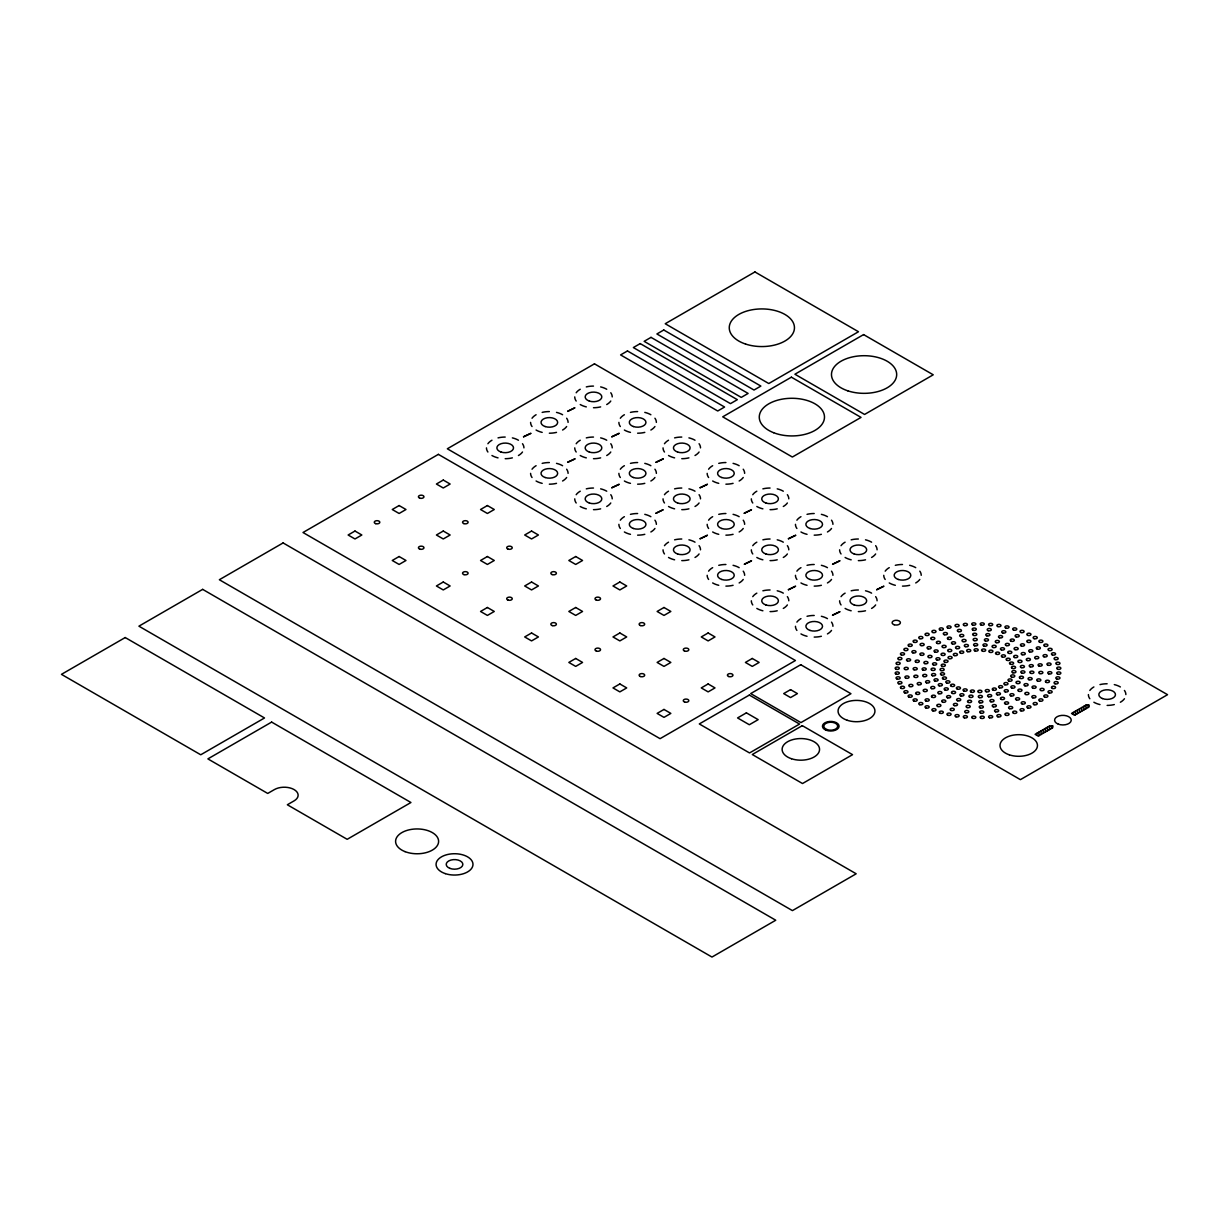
<?xml version="1.0" encoding="UTF-8"?>
<svg xmlns="http://www.w3.org/2000/svg" width="1229" height="1229" viewBox="0 0 1229 1229"><rect width="100%" height="100%" fill="white"/><g stroke="black" fill="none" stroke-linecap="round" stroke-linejoin="round"><path stroke-width="1.5" d="M523.523 436.694L530.774 433.299M530.774 433.468L523.554 436.894M567.675 411.208L574.911 407.782L567.706 411.408M567.675 462.181L574.926 458.786M574.88 459.016L567.69 462.35M611.812 436.694L619.063 433.299M619.063 433.468L611.842 436.894M611.812 487.667L619.063 484.257M619.063 484.441L611.827 487.836M655.963 462.181L663.214 458.786M663.199 458.955L656.009 462.411M655.963 513.154L663.199 509.728L655.979 513.323M700.1 487.667L707.351 484.257M707.351 484.41L700.115 487.836M700.1 538.64L707.351 535.229M707.351 535.383L700.146 538.87M744.252 513.154L751.487 509.728L744.267 513.323M751.457 560.962L744.252 564.265L751.503 560.716M788.388 538.64L795.639 535.229M795.624 535.414L788.434 538.87M788.388 589.613L795.624 586.187L788.419 589.812M839.745 560.962L832.54 564.295L839.791 560.716M832.54 615.099L839.791 611.689M839.776 611.873L832.54 615.268M876.676 589.613L883.912 586.187L876.707 589.812M1086.021 705.062L1071.504 713.45L1074.638 715.247L1089.155 706.875L1089.155 705.062L1086.021 705.062L1085.96 708.718M1088.08 705.062L1088.08 707.489M1083.84 706.322L1083.84 709.932M1081.735 707.551L1081.735 711.161M1079.615 708.764L1079.615 712.374M1077.51 709.978L1077.51 713.588M1075.39 711.207L1075.39 714.817M1073.27 712.421L1073.27 714.464M1051.655 725.94L1051.655 728.367M1049.551 725.986L1049.551 729.596M1047.431 727.199L1047.431 730.809M1045.311 728.428L1045.311 732.038M1043.206 729.642L1043.206 733.252M1041.086 730.856L1041.086 734.481M1038.981 732.085L1038.981 735.695M1036.861 733.298L1036.861 735.341M1124.443 698.733A18.727 10.815 0 0 1 1120.372 702.235M1114.304 704.57A18.727 10.815 0 0 1 1107.129 705.4M1099.97 704.57A18.727 10.815 0 0 1 1093.887 702.235M1089.831 698.733A18.727 10.815 0 0 1 1088.402 694.585M1089.831 690.452A18.727 10.815 0 0 1 1093.887 686.95M1099.97 684.599A18.727 10.815 0 0 1 1107.129 683.77M1114.304 684.599A18.727 10.815 0 0 1 1120.372 686.95M1124.443 690.452A18.727 10.815 0 0 1 1125.856 694.585M831.511 630.416A18.727 10.815 0 0 1 827.44 633.918M821.371 636.269A18.727 10.815 0 0 1 814.197 637.083M807.038 636.269A18.727 10.815 0 0 1 800.955 633.918M796.899 630.416A18.727 10.815 0 0 1 795.47 626.283M796.899 622.135A18.727 10.815 0 0 1 800.955 618.633M807.038 616.282A18.727 10.815 0 0 1 814.197 615.468M821.371 616.282A18.727 10.815 0 0 1 827.44 618.633M831.511 622.135A18.727 10.815 0 0 1 832.924 626.283M787.359 604.929A18.727 10.815 0 0 1 783.303 608.432M777.22 610.782A18.727 10.815 0 0 1 770.061 611.596M762.886 610.782A18.727 10.815 0 0 1 756.818 608.432M752.762 604.929A18.727 10.815 0 0 1 751.334 600.797M752.762 596.649A18.727 10.815 0 0 1 756.818 593.146M762.886 590.796A18.727 10.815 0 0 1 770.061 589.981M777.22 590.796A18.727 10.815 0 0 1 783.303 593.146M787.359 596.649A18.727 10.815 0 0 1 788.788 600.797M743.222 579.443A18.727 10.815 0 0 1 739.151 582.945M733.083 585.296A18.727 10.815 0 0 1 725.909 586.11M718.75 585.296A18.727 10.815 0 0 1 712.666 582.945M708.611 579.443A18.727 10.815 0 0 1 707.182 575.31M708.611 571.162A18.727 10.815 0 0 1 712.666 567.66M718.75 565.309A18.727 10.815 0 0 1 725.909 564.495M733.083 565.309A18.727 10.815 0 0 1 739.151 567.66M743.222 571.162A18.727 10.815 0 0 1 744.636 575.31M699.071 553.956A18.727 10.815 0 0 1 695.015 557.459M688.931 559.809A18.727 10.815 0 0 1 681.772 560.624M674.598 559.809A18.727 10.815 0 0 1 668.53 557.459M664.474 553.956A18.727 10.815 0 0 1 663.045 549.824M664.474 545.676A18.727 10.815 0 0 1 668.53 542.173M674.598 539.823A18.727 10.815 0 0 1 681.772 539.009M688.931 539.823A18.727 10.815 0 0 1 695.015 542.173M699.071 545.676A18.727 10.815 0 0 1 700.499 549.824M654.934 528.47A18.727 10.815 0 0 1 650.863 531.973M644.795 534.323A18.727 10.815 0 0 1 637.621 535.153M630.462 534.323A18.727 10.815 0 0 1 624.378 531.973M620.322 528.47A18.727 10.815 0 0 1 618.894 524.337M620.322 520.19A18.727 10.815 0 0 1 624.378 516.687M630.462 514.337A18.727 10.815 0 0 1 637.621 513.522M644.795 514.337A18.727 10.815 0 0 1 650.863 516.687M654.934 520.19A18.727 10.815 0 0 1 656.363 524.337M610.782 502.984A18.727 10.815 0 0 1 606.727 506.486M600.643 508.837A18.727 10.815 0 0 1 593.484 509.666M586.31 508.837A18.727 10.815 0 0 1 580.242 506.486M576.186 502.984A18.727 10.815 0 0 1 574.757 498.851M576.186 494.703A18.727 10.815 0 0 1 580.242 491.201M586.31 488.85A18.727 10.815 0 0 1 593.484 488.036M600.643 488.85A18.727 10.815 0 0 1 606.727 491.201M610.782 494.703A18.727 10.815 0 0 1 612.211 498.851M566.646 477.497A18.727 10.815 0 0 1 562.59 481M556.507 483.35A18.727 10.815 0 0 1 549.348 484.18M542.173 483.35A18.727 10.815 0 0 1 536.09 481M532.034 477.497A18.727 10.815 0 0 1 530.605 473.365M532.034 469.217A18.727 10.815 0 0 1 536.09 465.714M542.173 463.364A18.727 10.815 0 0 1 549.348 462.55M556.507 463.364A18.727 10.815 0 0 1 562.59 465.714M566.646 469.217A18.727 10.815 0 0 1 568.075 473.365M522.494 452.011A18.727 10.815 0 0 1 518.438 455.513M512.37 457.864A18.727 10.815 0 0 1 505.196 458.694M498.037 457.864A18.727 10.815 0 0 1 491.953 455.513M487.898 452.011A18.727 10.815 0 0 1 486.469 447.878M487.898 443.73A18.727 10.815 0 0 1 491.953 440.228M498.037 437.877A18.727 10.815 0 0 1 505.196 437.063M512.37 437.877A18.727 10.815 0 0 1 518.438 440.228M522.494 443.73A18.727 10.815 0 0 1 523.923 447.878M566.646 426.524A18.727 10.815 0 0 1 562.59 430.027M556.507 432.378A18.727 10.815 0 0 1 549.348 433.207M542.173 432.378A18.727 10.815 0 0 1 536.09 430.027M532.034 426.524A18.727 10.815 0 0 1 530.605 422.392M532.034 418.244A18.727 10.815 0 0 1 536.09 414.741M542.173 412.391A18.727 10.815 0 0 1 549.348 411.577M556.507 412.391A18.727 10.815 0 0 1 562.59 414.741M566.646 418.244A18.727 10.815 0 0 1 568.075 422.392M610.782 452.011A18.727 10.815 0 0 1 606.727 455.513M600.643 457.864A18.727 10.815 0 0 1 593.484 458.694M586.31 457.864A18.727 10.815 0 0 1 580.242 455.513M576.186 452.011A18.727 10.815 0 0 1 574.757 447.878M576.186 443.73A18.727 10.815 0 0 1 580.242 440.228M586.31 437.877A18.727 10.815 0 0 1 593.484 437.063M600.643 437.877A18.727 10.815 0 0 1 606.727 440.228M610.782 443.73A18.727 10.815 0 0 1 612.211 447.878M654.934 477.497A18.727 10.815 0 0 1 650.863 481M644.795 483.35A18.727 10.815 0 0 1 637.621 484.18M630.462 483.35A18.727 10.815 0 0 1 624.378 481M620.322 477.497A18.727 10.815 0 0 1 618.894 473.365M620.322 469.217A18.727 10.815 0 0 1 624.378 465.714M630.462 463.364A18.727 10.815 0 0 1 637.621 462.55M644.795 463.364A18.727 10.815 0 0 1 650.863 465.714M654.934 469.217A18.727 10.815 0 0 1 656.363 473.365M699.071 502.984A18.727 10.815 0 0 1 695.015 506.486M688.931 508.837A18.727 10.815 0 0 1 681.772 509.666M674.598 508.837A18.727 10.815 0 0 1 668.53 506.486M664.474 502.984A18.727 10.815 0 0 1 663.045 498.851M664.474 494.703A18.727 10.815 0 0 1 668.53 491.201M674.598 488.85A18.727 10.815 0 0 1 681.772 488.036M688.931 488.85A18.727 10.815 0 0 1 695.015 491.201M699.071 494.703A18.727 10.815 0 0 1 700.499 498.851M743.222 528.47A18.727 10.815 0 0 1 739.151 531.973M733.083 534.323A18.727 10.815 0 0 1 725.909 535.153M718.75 534.323A18.727 10.815 0 0 1 712.666 531.973M708.611 528.47A18.727 10.815 0 0 1 707.182 524.337M708.611 520.19A18.727 10.815 0 0 1 712.666 516.687M718.75 514.337A18.727 10.815 0 0 1 725.909 513.522M733.083 514.337A18.727 10.815 0 0 1 739.151 516.687M743.222 520.19A18.727 10.815 0 0 1 744.636 524.337M787.359 553.956A18.727 10.815 0 0 1 783.303 557.459M777.22 559.809A18.727 10.815 0 0 1 770.061 560.624M762.886 559.809A18.727 10.815 0 0 1 756.818 557.459M752.762 553.956A18.727 10.815 0 0 1 751.334 549.824M752.762 545.676A18.727 10.815 0 0 1 756.818 542.173M762.886 539.823A18.727 10.815 0 0 1 770.061 539.009M777.22 539.823A18.727 10.815 0 0 1 783.303 542.173M787.359 545.676A18.727 10.815 0 0 1 788.788 549.824M831.511 579.443A18.727 10.815 0 0 1 827.44 582.945M821.371 585.296A18.727 10.815 0 0 1 814.197 586.11M807.038 585.296A18.727 10.815 0 0 1 800.955 582.945M796.899 579.443A18.727 10.815 0 0 1 795.47 575.31M796.899 571.162A18.727 10.815 0 0 1 800.955 567.66M807.038 565.309A18.727 10.815 0 0 1 814.197 564.495M821.371 565.309A18.727 10.815 0 0 1 827.44 567.66M831.511 571.162A18.727 10.815 0 0 1 832.924 575.31M875.647 604.929A18.727 10.815 0 0 1 871.591 608.432M865.508 610.782A18.727 10.815 0 0 1 858.349 611.596M851.175 610.782A18.727 10.815 0 0 1 845.106 608.432M841.035 604.929A18.727 10.815 0 0 1 839.622 600.797M841.035 596.649A18.727 10.815 0 0 1 845.106 593.146M851.175 590.796A18.727 10.815 0 0 1 858.349 589.981M865.508 590.796A18.727 10.815 0 0 1 871.591 593.146M875.647 596.649A18.727 10.815 0 0 1 877.076 600.797M919.799 579.443A18.727 10.815 0 0 1 915.728 582.945M909.66 585.296A18.727 10.815 0 0 1 902.485 586.11M895.326 585.296A18.727 10.815 0 0 1 889.243 582.945M885.187 579.443A18.727 10.815 0 0 1 883.759 575.31M885.187 571.162A18.727 10.815 0 0 1 889.243 567.66M895.326 565.309A18.727 10.815 0 0 1 902.485 564.495M909.66 565.309A18.727 10.815 0 0 1 915.728 567.66M919.799 571.162A18.727 10.815 0 0 1 921.212 575.31M875.647 553.956A18.727 10.815 0 0 1 871.591 557.459M865.508 559.809A18.727 10.815 0 0 1 858.349 560.624M851.175 559.809A18.727 10.815 0 0 1 845.106 557.459M841.035 553.956A18.727 10.815 0 0 1 839.622 549.824M841.035 545.676A18.727 10.815 0 0 1 845.106 542.173M851.175 539.823A18.727 10.815 0 0 1 858.349 539.009M865.508 539.823A18.727 10.815 0 0 1 871.591 542.173M875.647 545.676A18.727 10.815 0 0 1 877.076 549.824M831.511 528.47A18.727 10.815 0 0 1 827.44 531.973M821.371 534.323A18.727 10.815 0 0 1 814.197 535.153M807.038 534.323A18.727 10.815 0 0 1 800.955 531.973M796.899 528.47A18.727 10.815 0 0 1 795.47 524.337M796.899 520.19A18.727 10.815 0 0 1 800.955 516.687M807.038 514.337A18.727 10.815 0 0 1 814.197 513.522M821.371 514.337A18.727 10.815 0 0 1 827.44 516.687M831.511 520.19A18.727 10.815 0 0 1 832.924 524.337M787.359 502.984A18.727 10.815 0 0 1 783.303 506.486M777.22 508.837A18.727 10.815 0 0 1 770.061 509.666M762.886 508.837A18.727 10.815 0 0 1 756.818 506.486M752.762 502.984A18.727 10.815 0 0 1 751.334 498.851M752.762 494.703A18.727 10.815 0 0 1 756.818 491.201M762.886 488.85A18.727 10.815 0 0 1 770.061 488.036M777.22 488.85A18.727 10.815 0 0 1 783.303 491.201M787.359 494.703A18.727 10.815 0 0 1 788.788 498.851M743.222 477.497A18.727 10.815 0 0 1 739.151 481M733.083 483.35A18.727 10.815 0 0 1 725.909 484.18M718.75 483.35A18.727 10.815 0 0 1 712.666 481M708.611 477.497A18.727 10.815 0 0 1 707.182 473.365M708.611 469.217A18.727 10.815 0 0 1 712.666 465.714M718.75 463.364A18.727 10.815 0 0 1 725.909 462.55M733.083 463.364A18.727 10.815 0 0 1 739.151 465.714M743.222 469.217A18.727 10.815 0 0 1 744.636 473.365M699.071 452.011A18.727 10.815 0 0 1 695.015 455.513M688.931 457.864A18.727 10.815 0 0 1 681.772 458.694M674.598 457.864A18.727 10.815 0 0 1 668.53 455.513M664.474 452.011A18.727 10.815 0 0 1 663.045 447.878M664.474 443.73A18.727 10.815 0 0 1 668.53 440.228M674.598 437.877A18.727 10.815 0 0 1 681.772 437.063M688.931 437.877A18.727 10.815 0 0 1 695.015 440.228M699.071 443.73A18.727 10.815 0 0 1 700.499 447.878M654.934 426.524A18.727 10.815 0 0 1 650.863 430.027M644.795 432.378A18.727 10.815 0 0 1 637.621 433.207M630.462 432.378A18.727 10.815 0 0 1 624.378 430.027M620.322 426.524A18.727 10.815 0 0 1 618.894 422.392M620.322 418.244A18.727 10.815 0 0 1 624.378 414.741M630.462 412.391A18.727 10.815 0 0 1 637.621 411.577M644.795 412.391A18.727 10.815 0 0 1 650.863 414.741M654.934 418.244A18.727 10.815 0 0 1 656.363 422.392M610.782 401.038A18.727 10.815 0 0 1 606.727 404.541M600.643 406.891A18.727 10.815 0 0 1 593.484 407.721M586.31 406.891A18.727 10.815 0 0 1 580.242 404.541M576.186 401.038A18.727 10.815 0 0 1 574.757 396.906M576.186 392.758A18.727 10.815 0 0 1 580.242 389.255M586.31 386.905A18.727 10.815 0 0 1 593.484 386.09M600.643 386.905A18.727 10.815 0 0 1 606.727 389.255M610.782 392.758A18.727 10.815 0 0 1 612.211 396.906M1052.731 725.94L1052.731 727.752L1038.228 736.125L1035.095 734.327L1049.612 725.94L1052.731 725.94M202.662 589.367L138.908 626.175L711.975 957.053L775.745 920.229L202.662 589.367M283.1 542.926L219.346 579.735L792.428 910.612L856.183 873.788L283.1 542.926M594.467 363.83L447.325 448.785L1020.408 779.647L1167.55 694.692L594.467 363.83M438.369 454.361L302.995 532.51L660.065 738.675L795.44 660.511L438.369 454.361M754.929 271.947L665.227 323.734L768.786 383.525L858.487 331.738L754.929 271.947M125.22 637.544L61.45 674.352L200.742 754.775L264.512 717.966L125.22 637.544M627.466 350.956L620.599 354.92L717.721 410.993L724.588 407.029L627.466 350.956M640.217 343.598L633.35 347.561L730.472 403.634L737.339 399.671L640.217 343.598M651.017 337.36L644.15 341.339L741.256 397.397L748.123 393.434L651.017 337.36M663.768 330.002L656.9 333.965L754.007 390.039L760.874 386.075L663.768 330.002M354.981 531.036L348.114 534.999L354.981 538.963L361.848 534.999L354.981 531.036M399.118 505.549L392.251 509.513L399.118 513.476L405.985 509.513L399.118 505.549M443.27 480.063L436.403 484.026L443.27 487.99L450.137 484.026L443.27 480.063M399.118 556.522L392.251 560.485L399.118 564.449L405.985 560.485L399.118 556.522M443.27 531.036L436.403 534.999L443.27 538.963L450.137 534.999L443.27 531.036M487.406 505.549L480.539 509.513L487.406 513.476L494.273 509.513L487.406 505.549M863.588 334.595L794.917 374.23L864.571 414.45L933.241 374.799L863.588 334.595M791.384 377.18L722.713 416.831L792.367 457.034L861.037 417.399L791.384 377.18M443.27 582.008L436.403 585.972L443.27 589.935L450.137 585.972L443.27 582.008M487.406 556.522L480.539 560.485L487.406 564.449L494.273 560.485L487.406 556.522M531.558 531.036L524.691 534.999L531.558 538.963L538.425 534.999L531.558 531.036M271.64 722.084L207.885 758.892L267.722 793.442L274.451 789.556A13.872 8.004 0 0 1 294.069 789.556A13.872 8.004 0 0 1 294.069 800.878L287.34 804.765L347.177 839.315L410.947 802.506L271.64 722.084M487.406 607.495L480.539 611.458L487.406 615.422L494.273 611.458L487.406 607.495M531.558 582.008L524.691 585.972L531.558 589.935L538.425 585.972L531.558 582.008M575.694 556.522L568.827 560.485L575.694 564.449L582.561 560.485L575.694 556.522M531.558 632.981L524.691 636.945L531.558 640.908L538.425 636.945L531.558 632.981M575.694 607.495L568.827 611.458L575.694 615.422L582.561 611.458L575.694 607.495M619.846 582.008L612.979 585.972L619.846 589.935L626.713 585.972L619.846 582.008M575.694 658.467L568.827 662.431L575.694 666.395L582.561 662.431L575.694 658.467M619.846 632.981L612.979 636.945L619.846 640.908L626.713 636.945L619.846 632.981M663.983 607.495L657.116 611.458L663.983 615.422L670.85 611.458L663.983 607.495M619.846 683.954L612.979 687.917L619.846 691.881L626.713 687.917L619.846 683.954M663.983 658.467L657.116 662.431L663.983 666.395L670.85 662.431L663.983 658.467M708.134 632.981L701.267 636.945L708.134 640.908L715.001 636.945L708.134 632.981M663.983 709.44L657.116 713.404L663.983 717.367L670.85 713.404L663.983 709.44M708.134 683.954L701.267 687.917L708.134 691.881L715.001 687.917L708.134 683.954M752.271 658.467L745.404 662.431L752.271 666.395L759.138 662.431L752.271 658.467M800.74 664.705L750.704 693.586L800.939 722.591L850.96 693.709L800.74 664.705M749.337 695.061L699.301 723.942L749.536 752.947L799.557 724.065L749.337 695.061M746.387 712.851L737.569 717.936L749.337 724.741L758.17 719.641L746.387 712.851M790.554 689.638L783.687 693.602L790.554 697.565L797.421 693.602L790.554 689.638M802.307 725.648L752.286 754.529L802.506 783.534L852.542 754.652L802.307 725.648M773.609 432.7A32.599 18.819 0 0 0 824.398 418.459A32.599 18.819 0 0 0 777.634 400.178A32.599 18.819 0 0 0 773.609 432.7M847.78 390.822A32.599 18.819 0 0 0 896.678 374.522A32.599 18.819 0 0 0 847.78 358.223A32.599 18.819 0 0 0 847.78 390.822M745.557 344.043A32.599 18.819 0 0 0 794.456 327.744A32.599 18.819 0 0 0 745.557 311.444A32.599 18.819 0 0 0 745.557 344.043M1009.362 754.852A18.727 10.815 0 0 0 1037.46 745.496A18.727 10.815 0 0 0 1009.362 736.125A18.727 10.815 0 0 0 1009.362 754.852M1058.246 724.127A8.326 4.808 0 0 0 1071.212 720.486A8.326 4.808 0 0 0 1059.275 715.831A8.326 4.808 0 0 0 1058.246 724.127M1102.474 698.564A8.326 4.808 0 0 0 1115.44 694.938A8.326 4.808 0 0 0 1103.504 690.268A8.326 4.808 0 0 0 1102.474 698.564M1004.83 684.753A2.074 1.198 0 0 0 1008.01 683.785A2.074 1.198 0 0 0 1004.969 682.679A2.074 1.198 0 0 0 1004.83 684.753M1008.917 681.096A2.074 1.198 0 0 0 1012.097 680.144A2.074 1.198 0 0 0 1009.07 679.038A2.074 1.198 0 0 0 1008.917 681.096M1011.605 677.056A2.074 1.198 0 0 0 1014.801 676.104A2.074 1.198 0 0 0 1011.774 674.982A2.074 1.198 0 0 0 1011.605 677.056M1012.773 672.755A2.074 1.198 0 0 0 1015.968 671.817A2.074 1.198 0 0 0 1012.957 670.696A2.074 1.198 0 0 0 1012.773 672.755M1012.373 668.422A2.074 1.198 0 0 0 1015.584 667.485A2.074 1.198 0 0 0 1012.573 666.348A2.074 1.198 0 0 0 1012.373 668.422M1010.422 664.228A2.074 1.198 0 0 0 1013.633 663.307A2.074 1.198 0 0 0 1010.637 662.154A2.074 1.198 0 0 0 1010.422 664.228M1006.997 660.357A2.074 1.198 0 0 0 1010.223 659.451A2.074 1.198 0 0 0 1007.242 658.298A2.074 1.198 0 0 0 1006.997 660.357M1002.265 656.993A2.074 1.198 0 0 0 1005.491 656.086A2.074 1.198 0 0 0 1002.511 654.919A2.074 1.198 0 0 0 1002.265 656.993M996.535 654.304A2.074 1.198 0 0 0 999.653 653.275A2.074 1.198 0 0 0 996.55 652.23A2.074 1.198 0 0 0 996.535 654.304M989.837 652.322A2.074 1.198 0 0 0 992.955 651.309A2.074 1.198 0 0 0 989.867 650.249A2.074 1.198 0 0 0 989.837 652.322M982.555 651.201A2.074 1.198 0 0 0 985.704 650.187A2.074 1.198 0 0 0 982.616 649.127A2.074 1.198 0 0 0 982.555 651.201M975.043 650.971A2.074 1.198 0 0 0 978.192 649.972A2.074 1.198 0 0 0 975.119 648.897A2.074 1.198 0 0 0 975.043 650.971M967.622 651.647A2.074 1.198 0 0 0 970.772 650.648A2.074 1.198 0 0 0 967.699 649.573A2.074 1.198 0 0 0 967.622 651.647M960.586 653.198A2.074 1.198 0 0 0 963.751 652.215A2.074 1.198 0 0 0 960.694 651.124A2.074 1.198 0 0 0 960.586 653.198M954.288 655.564A2.074 1.198 0 0 0 957.452 654.581A2.074 1.198 0 0 0 954.395 653.49A2.074 1.198 0 0 0 954.288 655.564M948.957 658.621A2.074 1.198 0 0 0 952.137 657.653A2.074 1.198 0 0 0 949.095 656.547A2.074 1.198 0 0 0 948.957 658.621M944.855 662.262A2.074 1.198 0 0 0 948.035 661.294A2.074 1.198 0 0 0 945.009 660.188A2.074 1.198 0 0 0 944.855 662.262M942.151 666.302A2.074 1.198 0 0 0 945.347 665.35A2.074 1.198 0 0 0 942.32 664.228A2.074 1.198 0 0 0 942.151 666.302M940.968 670.588A2.074 1.198 0 0 0 944.179 669.651A2.074 1.198 0 0 0 941.153 668.515A2.074 1.198 0 0 0 940.968 670.588M941.353 674.921A2.074 1.198 0 0 0 944.563 673.984A2.074 1.198 0 0 0 941.568 672.847A2.074 1.198 0 0 0 941.353 674.921M943.288 679.099A2.074 1.198 0 0 0 946.514 678.178A2.074 1.198 0 0 0 943.519 677.041A2.074 1.198 0 0 0 943.288 679.099M946.699 682.971A2.074 1.198 0 0 0 949.925 682.049A2.074 1.198 0 0 0 946.929 680.897A2.074 1.198 0 0 0 946.699 682.971M951.415 686.335A2.074 1.198 0 0 0 954.656 685.429A2.074 1.198 0 0 0 951.676 684.276A2.074 1.198 0 0 0 951.415 686.335M957.376 689.116A2.074 1.198 0 0 0 960.494 688.086A2.074 1.198 0 0 0 957.391 687.042A2.074 1.198 0 0 0 957.376 689.116M964.058 691.082A2.074 1.198 0 0 0 967.192 690.053A2.074 1.198 0 0 0 964.104 689.008A2.074 1.198 0 0 0 964.058 691.082M971.309 692.204A2.074 1.198 0 0 0 974.443 691.19A2.074 1.198 0 0 0 971.371 690.13A2.074 1.198 0 0 0 971.309 692.204M978.806 692.419A2.074 1.198 0 0 0 981.956 691.42A2.074 1.198 0 0 0 978.883 690.345A2.074 1.198 0 0 0 978.806 692.419M986.226 691.743A2.074 1.198 0 0 0 989.376 690.744A2.074 1.198 0 0 0 986.319 689.669A2.074 1.198 0 0 0 986.226 691.743M993.232 690.176A2.074 1.198 0 0 0 996.396 689.192A2.074 1.198 0 0 0 993.339 688.117A2.074 1.198 0 0 0 993.232 690.176M999.53 687.81A2.074 1.198 0 0 0 1002.695 686.842A2.074 1.198 0 0 0 999.653 685.751A2.074 1.198 0 0 0 999.53 687.81M995.536 711.791A2.074 1.198 0 0 0 998.685 710.792A2.074 1.198 0 0 0 995.613 709.717A2.074 1.198 0 0 0 995.536 711.791M1027.813 707.981A2.074 1.198 0 0 0 1030.977 706.998A2.074 1.198 0 0 0 1027.92 705.907A2.074 1.198 0 0 0 1027.813 707.981M1005.184 691.85A2.074 1.198 0 0 0 1008.348 690.867A2.074 1.198 0 0 0 1005.307 689.776A2.074 1.198 0 0 0 1005.184 691.85M1010.837 695.875A2.074 1.198 0 0 0 1014.002 694.907A2.074 1.198 0 0 0 1010.96 693.801A2.074 1.198 0 0 0 1010.837 695.875M1016.491 699.915A2.074 1.198 0 0 0 1019.671 698.932A2.074 1.198 0 0 0 1016.613 697.842A2.074 1.198 0 0 0 1016.491 699.915M1022.159 703.94A2.074 1.198 0 0 0 1025.324 702.973A2.074 1.198 0 0 0 1022.267 701.867A2.074 1.198 0 0 0 1022.159 703.94M1020.9 710.823A2.074 1.198 0 0 0 1024.126 709.916A2.074 1.198 0 0 0 1021.145 708.764A2.074 1.198 0 0 0 1020.9 710.823M1013.633 713.296A2.074 1.198 0 0 0 1016.798 712.313A2.074 1.198 0 0 0 1013.741 711.222A2.074 1.198 0 0 0 1013.633 713.296M997.318 694.8A2.074 1.198 0 0 0 1000.467 693.817A2.074 1.198 0 0 0 997.41 692.726A2.074 1.198 0 0 0 997.318 694.8M1001.389 699.424A2.074 1.198 0 0 0 1004.554 698.441A2.074 1.198 0 0 0 1001.497 697.35A2.074 1.198 0 0 0 1001.389 699.424M1005.476 704.048A2.074 1.198 0 0 0 1008.64 703.065A2.074 1.198 0 0 0 1005.583 701.974A2.074 1.198 0 0 0 1005.476 704.048M1009.562 708.672A2.074 1.198 0 0 0 1012.711 707.689A2.074 1.198 0 0 0 1009.654 706.598A2.074 1.198 0 0 0 1009.562 708.672M1005.844 715.263A2.074 1.198 0 0 0 1009.055 714.341A2.074 1.198 0 0 0 1006.059 713.189A2.074 1.198 0 0 0 1005.844 715.263M997.856 716.799A2.074 1.198 0 0 0 1001.005 715.8A2.074 1.198 0 0 0 997.948 714.725A2.074 1.198 0 0 0 997.856 716.799M988.546 696.751A2.074 1.198 0 0 0 991.711 695.752A2.074 1.198 0 0 0 988.638 694.677A2.074 1.198 0 0 0 988.546 696.751M990.881 701.759A2.074 1.198 0 0 0 994.031 700.776A2.074 1.198 0 0 0 990.958 699.685A2.074 1.198 0 0 0 990.881 701.759M993.201 706.783A2.074 1.198 0 0 0 996.35 705.784A2.074 1.198 0 0 0 993.293 704.709A2.074 1.198 0 0 0 993.201 706.783M989.514 717.797A2.074 1.198 0 0 0 992.725 716.86A2.074 1.198 0 0 0 989.729 715.724A2.074 1.198 0 0 0 989.514 717.797M981.157 718.335A2.074 1.198 0 0 0 984.306 717.321A2.074 1.198 0 0 0 981.234 716.261A2.074 1.198 0 0 0 981.157 718.335M979.283 697.611A2.074 1.198 0 0 0 982.432 696.597A2.074 1.198 0 0 0 979.344 695.537A2.074 1.198 0 0 0 979.283 697.611M979.759 702.788A2.074 1.198 0 0 0 982.893 701.79A2.074 1.198 0 0 0 979.82 700.714A2.074 1.198 0 0 0 979.759 702.788M980.22 707.965A2.074 1.198 0 0 0 983.369 706.967A2.074 1.198 0 0 0 980.296 705.892A2.074 1.198 0 0 0 980.22 707.965M980.696 713.143A2.074 1.198 0 0 0 983.83 712.144A2.074 1.198 0 0 0 980.757 711.069A2.074 1.198 0 0 0 980.696 713.143M972.631 718.304A2.074 1.198 0 0 0 975.841 717.367A2.074 1.198 0 0 0 972.83 716.246A2.074 1.198 0 0 0 972.631 718.304M964.289 717.828A2.074 1.198 0 0 0 967.423 716.814A2.074 1.198 0 0 0 964.335 715.754A2.074 1.198 0 0 0 964.289 717.828M969.911 697.319A2.074 1.198 0 0 0 973.045 696.305A2.074 1.198 0 0 0 969.958 695.245A2.074 1.198 0 0 0 969.911 697.319M968.498 702.45A2.074 1.198 0 0 0 971.632 701.436A2.074 1.198 0 0 0 968.56 700.376A2.074 1.198 0 0 0 968.498 702.45M967.1 707.566A2.074 1.198 0 0 0 970.234 706.567A2.074 1.198 0 0 0 967.146 705.492A2.074 1.198 0 0 0 967.1 707.566M965.687 712.697A2.074 1.198 0 0 0 968.821 711.683A2.074 1.198 0 0 0 965.748 710.623A2.074 1.198 0 0 0 965.687 712.697M955.947 716.784A2.074 1.198 0 0 0 959.142 715.831A2.074 1.198 0 0 0 956.116 714.71A2.074 1.198 0 0 0 955.947 716.784M947.958 715.293A2.074 1.198 0 0 0 951.092 714.279A2.074 1.198 0 0 0 947.989 713.219A2.074 1.198 0 0 0 947.958 715.293M960.848 695.921A2.074 1.198 0 0 0 963.966 694.907A2.074 1.198 0 0 0 960.878 693.847A2.074 1.198 0 0 0 960.848 695.921M957.621 700.76A2.074 1.198 0 0 0 960.755 699.747A2.074 1.198 0 0 0 957.652 698.687A2.074 1.198 0 0 0 957.621 700.76M954.395 705.615A2.074 1.198 0 0 0 957.529 704.586A2.074 1.198 0 0 0 954.441 703.541A2.074 1.198 0 0 0 954.395 705.615M951.185 710.454A2.074 1.198 0 0 0 954.303 709.44A2.074 1.198 0 0 0 951.215 708.38A2.074 1.198 0 0 0 951.185 710.454M940.17 713.296A2.074 1.198 0 0 0 943.35 712.328A2.074 1.198 0 0 0 940.323 711.222A2.074 1.198 0 0 0 940.17 713.296M932.903 710.869A2.074 1.198 0 0 0 936.022 709.84A2.074 1.198 0 0 0 932.919 708.795A2.074 1.198 0 0 0 932.903 710.869M952.475 693.463A2.074 1.198 0 0 0 955.594 692.434A2.074 1.198 0 0 0 952.49 691.389A2.074 1.198 0 0 0 952.475 693.463M947.59 697.811A2.074 1.198 0 0 0 950.708 696.782A2.074 1.198 0 0 0 947.605 695.737A2.074 1.198 0 0 0 947.59 697.811M942.689 702.174A2.074 1.198 0 0 0 945.808 701.144A2.074 1.198 0 0 0 942.704 700.1A2.074 1.198 0 0 0 942.689 702.174M937.804 706.521A2.074 1.198 0 0 0 940.922 705.492A2.074 1.198 0 0 0 937.819 704.447A2.074 1.198 0 0 0 937.804 706.521M925.99 707.981A2.074 1.198 0 0 0 929.17 707.013A2.074 1.198 0 0 0 926.128 705.907A2.074 1.198 0 0 0 925.99 707.981M919.645 704.678A2.074 1.198 0 0 0 922.871 703.771A2.074 1.198 0 0 0 919.906 702.619A2.074 1.198 0 0 0 919.645 704.678M945.07 690.007A2.074 1.198 0 0 0 948.296 689.1A2.074 1.198 0 0 0 945.316 687.933A2.074 1.198 0 0 0 945.07 690.007M938.71 693.678A2.074 1.198 0 0 0 941.936 692.772A2.074 1.198 0 0 0 938.971 691.604A2.074 1.198 0 0 0 938.71 693.678M932.35 697.35A2.074 1.198 0 0 0 935.592 696.444A2.074 1.198 0 0 0 932.611 695.276A2.074 1.198 0 0 0 932.35 697.35M926.005 701.022A2.074 1.198 0 0 0 929.232 700.115A2.074 1.198 0 0 0 926.251 698.948A2.074 1.198 0 0 0 926.005 701.022M914.038 701.083A2.074 1.198 0 0 0 917.218 700.1A2.074 1.198 0 0 0 914.161 699.009A2.074 1.198 0 0 0 914.038 701.083M909.014 697.104A2.074 1.198 0 0 0 912.241 696.182A2.074 1.198 0 0 0 909.245 695.03A2.074 1.198 0 0 0 909.014 697.104M939.156 685.797A2.074 1.198 0 0 0 942.382 684.876A2.074 1.198 0 0 0 939.402 683.723A2.074 1.198 0 0 0 939.156 685.797M931.628 688.624A2.074 1.198 0 0 0 934.839 687.702A2.074 1.198 0 0 0 931.859 686.55A2.074 1.198 0 0 0 931.628 688.624M924.085 691.451A2.074 1.198 0 0 0 927.311 690.529A2.074 1.198 0 0 0 924.331 689.377A2.074 1.198 0 0 0 924.085 691.451M916.542 694.277A2.074 1.198 0 0 0 919.768 693.356A2.074 1.198 0 0 0 916.788 692.204A2.074 1.198 0 0 0 916.542 694.277M904.836 692.895A2.074 1.198 0 0 0 908.001 691.912A2.074 1.198 0 0 0 904.943 690.821A2.074 1.198 0 0 0 904.836 692.895M901.333 688.409A2.074 1.198 0 0 0 904.559 687.487A2.074 1.198 0 0 0 901.564 686.335A2.074 1.198 0 0 0 901.333 688.409M934.9 680.958A2.074 1.198 0 0 0 938.111 680.036A2.074 1.198 0 0 0 935.131 678.9A2.074 1.198 0 0 0 934.9 680.958M926.512 682.832A2.074 1.198 0 0 0 929.723 681.895A2.074 1.198 0 0 0 926.727 680.758A2.074 1.198 0 0 0 926.512 682.832M918.124 684.691A2.074 1.198 0 0 0 921.335 683.754A2.074 1.198 0 0 0 918.34 682.617A2.074 1.198 0 0 0 918.124 684.691M909.737 686.55A2.074 1.198 0 0 0 912.947 685.613A2.074 1.198 0 0 0 909.952 684.476A2.074 1.198 0 0 0 909.737 686.55M898.798 683.785A2.074 1.198 0 0 0 901.948 682.786A2.074 1.198 0 0 0 898.875 681.711A2.074 1.198 0 0 0 898.798 683.785M896.97 678.976A2.074 1.198 0 0 0 900.181 678.039A2.074 1.198 0 0 0 897.17 676.902A2.074 1.198 0 0 0 896.97 678.976M932.473 675.735A2.074 1.198 0 0 0 935.684 674.798A2.074 1.198 0 0 0 932.688 673.661A2.074 1.198 0 0 0 932.473 675.735M923.609 676.549A2.074 1.198 0 0 0 926.804 675.612A2.074 1.198 0 0 0 923.809 674.475A2.074 1.198 0 0 0 923.609 676.549M914.729 677.348A2.074 1.198 0 0 0 917.94 676.426A2.074 1.198 0 0 0 914.929 675.289A2.074 1.198 0 0 0 914.729 677.348M905.85 678.162A2.074 1.198 0 0 0 909.061 677.225A2.074 1.198 0 0 0 906.05 676.088A2.074 1.198 0 0 0 905.85 678.162M896.156 674.137A2.074 1.198 0 0 0 899.305 673.139A2.074 1.198 0 0 0 896.218 672.063A2.074 1.198 0 0 0 896.156 674.137M896.095 669.237A2.074 1.198 0 0 0 899.29 668.284A2.074 1.198 0 0 0 896.279 667.163A2.074 1.198 0 0 0 896.095 669.237M931.997 670.312A2.074 1.198 0 0 0 935.192 669.375A2.074 1.198 0 0 0 932.181 668.238A2.074 1.198 0 0 0 931.997 670.312M923.025 670.051A2.074 1.198 0 0 0 926.22 669.098A2.074 1.198 0 0 0 923.209 667.977A2.074 1.198 0 0 0 923.025 670.051M914.053 669.774A2.074 1.198 0 0 0 917.249 668.837A2.074 1.198 0 0 0 914.238 667.7A2.074 1.198 0 0 0 914.053 669.774M905.066 669.498A2.074 1.198 0 0 0 908.277 668.561A2.074 1.198 0 0 0 905.266 667.424A2.074 1.198 0 0 0 905.066 669.498M897.047 664.397A2.074 1.198 0 0 0 900.181 663.383A2.074 1.198 0 0 0 897.093 662.323A2.074 1.198 0 0 0 897.047 664.397M898.752 659.589A2.074 1.198 0 0 0 901.948 658.636A2.074 1.198 0 0 0 898.921 657.515A2.074 1.198 0 0 0 898.752 659.589M933.472 664.966A2.074 1.198 0 0 0 936.667 664.013A2.074 1.198 0 0 0 933.641 662.892A2.074 1.198 0 0 0 933.472 664.966M924.792 663.614A2.074 1.198 0 0 0 927.987 662.677A2.074 1.198 0 0 0 924.961 661.555A2.074 1.198 0 0 0 924.792 663.614M916.112 662.277A2.074 1.198 0 0 0 919.307 661.325A2.074 1.198 0 0 0 916.281 660.203A2.074 1.198 0 0 0 916.112 662.277M907.432 660.941A2.074 1.198 0 0 0 910.628 659.988A2.074 1.198 0 0 0 907.601 658.867A2.074 1.198 0 0 0 907.432 660.941M901.425 654.965A2.074 1.198 0 0 0 904.559 653.951A2.074 1.198 0 0 0 901.471 652.891A2.074 1.198 0 0 0 901.425 654.965M904.821 650.479A2.074 1.198 0 0 0 908.001 649.526A2.074 1.198 0 0 0 904.974 648.405A2.074 1.198 0 0 0 904.821 650.479M936.851 659.896A2.074 1.198 0 0 0 940.031 658.944A2.074 1.198 0 0 0 937.005 657.838A2.074 1.198 0 0 0 936.851 659.896M928.847 657.546A2.074 1.198 0 0 0 932.028 656.593A2.074 1.198 0 0 0 929.001 655.472A2.074 1.198 0 0 0 928.847 657.546M920.828 655.195A2.074 1.198 0 0 0 924.024 654.227A2.074 1.198 0 0 0 920.982 653.121A2.074 1.198 0 0 0 920.828 655.195M912.824 652.829A2.074 1.198 0 0 0 916.004 651.877A2.074 1.198 0 0 0 912.978 650.755A2.074 1.198 0 0 0 912.824 652.829M909.122 646.27A2.074 1.198 0 0 0 912.241 645.24A2.074 1.198 0 0 0 909.137 644.196A2.074 1.198 0 0 0 909.122 646.27M914.038 642.291A2.074 1.198 0 0 0 917.218 641.323A2.074 1.198 0 0 0 914.176 640.217A2.074 1.198 0 0 0 914.038 642.291M941.967 655.349A2.074 1.198 0 0 0 945.147 654.381A2.074 1.198 0 0 0 942.105 653.29A2.074 1.198 0 0 0 941.967 655.349M934.992 652.092A2.074 1.198 0 0 0 938.173 651.124A2.074 1.198 0 0 0 935.131 650.018A2.074 1.198 0 0 0 934.992 652.092M928.003 648.82A2.074 1.198 0 0 0 931.183 647.852A2.074 1.198 0 0 0 928.141 646.746A2.074 1.198 0 0 0 928.003 648.82M921.013 645.563A2.074 1.198 0 0 0 924.193 644.595A2.074 1.198 0 0 0 921.151 643.489A2.074 1.198 0 0 0 921.013 645.563M919.768 638.681A2.074 1.198 0 0 0 922.887 637.651A2.074 1.198 0 0 0 919.768 636.607A2.074 1.198 0 0 0 919.768 638.681M926.005 635.393A2.074 1.198 0 0 0 929.17 634.425A2.074 1.198 0 0 0 926.128 633.319A2.074 1.198 0 0 0 926.005 635.393M948.619 651.524A2.074 1.198 0 0 0 951.799 650.54A2.074 1.198 0 0 0 948.742 649.45A2.074 1.198 0 0 0 948.619 651.524M942.966 647.499A2.074 1.198 0 0 0 946.146 646.515A2.074 1.198 0 0 0 943.089 645.425A2.074 1.198 0 0 0 942.966 647.499M937.312 643.458A2.074 1.198 0 0 0 940.477 642.475A2.074 1.198 0 0 0 937.435 641.384A2.074 1.198 0 0 0 937.312 643.458M931.659 639.433A2.074 1.198 0 0 0 934.823 638.45A2.074 1.198 0 0 0 931.782 637.359A2.074 1.198 0 0 0 931.659 639.433M932.796 632.505A2.074 1.198 0 0 0 936.022 631.583A2.074 1.198 0 0 0 933.026 630.431A2.074 1.198 0 0 0 932.796 632.505M940.185 630.078A2.074 1.198 0 0 0 943.35 629.094A2.074 1.198 0 0 0 940.293 628.004A2.074 1.198 0 0 0 940.185 630.078M956.515 648.574A2.074 1.198 0 0 0 959.68 647.591A2.074 1.198 0 0 0 956.608 646.5A2.074 1.198 0 0 0 956.515 648.574M952.429 643.95A2.074 1.198 0 0 0 955.594 642.967A2.074 1.198 0 0 0 952.536 641.876A2.074 1.198 0 0 0 952.429 643.95M948.358 639.326A2.074 1.198 0 0 0 951.507 638.343A2.074 1.198 0 0 0 948.45 637.252A2.074 1.198 0 0 0 948.358 639.326M944.271 634.702A2.074 1.198 0 0 0 947.436 633.718A2.074 1.198 0 0 0 944.379 632.628A2.074 1.198 0 0 0 944.271 634.702M947.866 628.065A2.074 1.198 0 0 0 951.077 627.143A2.074 1.198 0 0 0 948.097 626.007A2.074 1.198 0 0 0 947.866 628.065M955.993 626.59A2.074 1.198 0 0 0 959.142 625.592A2.074 1.198 0 0 0 956.07 624.516A2.074 1.198 0 0 0 955.993 626.59M965.287 646.638A2.074 1.198 0 0 0 968.437 645.64A2.074 1.198 0 0 0 965.379 644.564A2.074 1.198 0 0 0 965.287 646.638M962.968 641.615A2.074 1.198 0 0 0 966.117 640.632A2.074 1.198 0 0 0 963.044 639.541A2.074 1.198 0 0 0 962.968 641.615M960.632 636.607A2.074 1.198 0 0 0 963.797 635.608A2.074 1.198 0 0 0 960.725 634.533A2.074 1.198 0 0 0 960.632 636.607M958.313 631.598A2.074 1.198 0 0 0 961.462 630.6A2.074 1.198 0 0 0 958.405 629.525A2.074 1.198 0 0 0 958.313 631.598M964.212 625.546A2.074 1.198 0 0 0 967.423 624.609A2.074 1.198 0 0 0 964.412 623.472A2.074 1.198 0 0 0 964.212 625.546M972.692 625.054A2.074 1.198 0 0 0 975.841 624.055A2.074 1.198 0 0 0 972.769 622.98A2.074 1.198 0 0 0 972.692 625.054M974.582 645.793A2.074 1.198 0 0 0 977.716 644.779A2.074 1.198 0 0 0 974.643 643.719A2.074 1.198 0 0 0 974.582 645.793M974.105 640.601A2.074 1.198 0 0 0 977.255 639.602A2.074 1.198 0 0 0 974.182 638.527A2.074 1.198 0 0 0 974.105 640.601M973.645 635.424A2.074 1.198 0 0 0 976.778 634.425A2.074 1.198 0 0 0 973.706 633.35A2.074 1.198 0 0 0 973.645 635.424M973.168 630.247A2.074 1.198 0 0 0 976.318 629.233A2.074 1.198 0 0 0 973.23 628.173A2.074 1.198 0 0 0 973.168 630.247M981.111 625.039A2.074 1.198 0 0 0 984.306 624.102A2.074 1.198 0 0 0 981.295 622.965A2.074 1.198 0 0 0 981.111 625.039M989.591 625.576A2.074 1.198 0 0 0 992.725 624.562A2.074 1.198 0 0 0 989.637 623.502A2.074 1.198 0 0 0 989.591 625.576M983.968 646.07A2.074 1.198 0 0 0 987.102 645.056A2.074 1.198 0 0 0 984.014 643.996A2.074 1.198 0 0 0 983.968 646.07M985.381 640.954A2.074 1.198 0 0 0 988.515 639.94A2.074 1.198 0 0 0 985.428 638.88A2.074 1.198 0 0 0 985.381 640.954M986.779 635.823A2.074 1.198 0 0 0 989.913 634.809A2.074 1.198 0 0 0 986.826 633.749A2.074 1.198 0 0 0 986.779 635.823M988.193 630.692A2.074 1.198 0 0 0 991.327 629.694A2.074 1.198 0 0 0 988.239 628.618A2.074 1.198 0 0 0 988.193 630.692M997.81 626.575A2.074 1.198 0 0 0 1001.005 625.622A2.074 1.198 0 0 0 997.979 624.501A2.074 1.198 0 0 0 997.81 626.575M1005.936 628.111A2.074 1.198 0 0 0 1009.055 627.082A2.074 1.198 0 0 0 1005.967 626.037A2.074 1.198 0 0 0 1005.936 628.111M993.047 647.483A2.074 1.198 0 0 0 996.181 646.454A2.074 1.198 0 0 0 993.078 645.409A2.074 1.198 0 0 0 993.047 647.483M996.273 642.629A2.074 1.198 0 0 0 999.392 641.615A2.074 1.198 0 0 0 996.304 640.555A2.074 1.198 0 0 0 996.273 642.629M999.5 637.79A2.074 1.198 0 0 0 1002.618 636.776A2.074 1.198 0 0 0 999.53 635.716A2.074 1.198 0 0 0 999.5 637.79M1002.71 632.95A2.074 1.198 0 0 0 1005.844 631.921A2.074 1.198 0 0 0 1002.741 630.876A2.074 1.198 0 0 0 1002.71 632.95M1013.602 630.078A2.074 1.198 0 0 0 1016.798 629.11A2.074 1.198 0 0 0 1013.756 628.004A2.074 1.198 0 0 0 1013.602 630.078M1021.007 632.536A2.074 1.198 0 0 0 1024.126 631.506A2.074 1.198 0 0 0 1021.022 630.462A2.074 1.198 0 0 0 1021.007 632.536M1001.435 649.941A2.074 1.198 0 0 0 1004.554 648.912A2.074 1.198 0 0 0 1001.451 647.867A2.074 1.198 0 0 0 1001.435 649.941M1006.321 645.594A2.074 1.198 0 0 0 1009.439 644.564A2.074 1.198 0 0 0 1006.336 643.52A2.074 1.198 0 0 0 1006.321 645.594M1011.221 641.246A2.074 1.198 0 0 0 1014.34 640.217A2.074 1.198 0 0 0 1011.237 639.172A2.074 1.198 0 0 0 1011.221 641.246M1016.122 636.883A2.074 1.198 0 0 0 1019.24 635.869A2.074 1.198 0 0 0 1016.137 634.809A2.074 1.198 0 0 0 1016.122 636.883M1027.797 635.393A2.074 1.198 0 0 0 1030.977 634.425A2.074 1.198 0 0 0 1027.936 633.319A2.074 1.198 0 0 0 1027.797 635.393M1034.157 638.681A2.074 1.198 0 0 0 1037.276 637.651A2.074 1.198 0 0 0 1034.157 636.607A2.074 1.198 0 0 0 1034.157 638.681M1008.61 653.321A2.074 1.198 0 0 0 1011.851 652.415A2.074 1.198 0 0 0 1008.871 651.247A2.074 1.198 0 0 0 1008.61 653.321M1014.97 649.649A2.074 1.198 0 0 0 1018.196 648.743A2.074 1.198 0 0 0 1015.231 647.575A2.074 1.198 0 0 0 1014.97 649.649M1021.33 645.978A2.074 1.198 0 0 0 1024.556 645.071A2.074 1.198 0 0 0 1021.576 643.904A2.074 1.198 0 0 0 1021.33 645.978M1027.674 642.306A2.074 1.198 0 0 0 1030.916 641.4A2.074 1.198 0 0 0 1027.936 640.248A2.074 1.198 0 0 0 1027.674 642.306M1039.765 642.291A2.074 1.198 0 0 0 1042.929 641.323A2.074 1.198 0 0 0 1039.888 640.232A2.074 1.198 0 0 0 1039.765 642.291M1044.681 646.224A2.074 1.198 0 0 0 1047.907 645.317A2.074 1.198 0 0 0 1044.927 644.165A2.074 1.198 0 0 0 1044.681 646.224M1014.539 657.53A2.074 1.198 0 0 0 1017.75 656.624A2.074 1.198 0 0 0 1014.77 655.472A2.074 1.198 0 0 0 1014.539 657.53M1022.067 654.704A2.074 1.198 0 0 0 1025.293 653.797A2.074 1.198 0 0 0 1022.313 652.645A2.074 1.198 0 0 0 1022.067 654.704M1029.61 651.877A2.074 1.198 0 0 0 1032.836 650.971A2.074 1.198 0 0 0 1029.841 649.818A2.074 1.198 0 0 0 1029.61 651.877M1037.153 649.05A2.074 1.198 0 0 0 1040.364 648.144A2.074 1.198 0 0 0 1037.384 646.992A2.074 1.198 0 0 0 1037.153 649.05M1048.982 650.494A2.074 1.198 0 0 0 1052.147 649.496A2.074 1.198 0 0 0 1049.09 648.42A2.074 1.198 0 0 0 1048.982 650.494M1052.362 654.934A2.074 1.198 0 0 0 1055.588 654.012A2.074 1.198 0 0 0 1052.592 652.86A2.074 1.198 0 0 0 1052.362 654.934M1018.81 662.37A2.074 1.198 0 0 0 1022.021 661.448A2.074 1.198 0 0 0 1019.025 660.296A2.074 1.198 0 0 0 1018.81 662.37M1027.198 660.511A2.074 1.198 0 0 0 1030.409 659.589A2.074 1.198 0 0 0 1027.413 658.437A2.074 1.198 0 0 0 1027.198 660.511M1035.586 658.652A2.074 1.198 0 0 0 1038.797 657.73A2.074 1.198 0 0 0 1035.817 656.578A2.074 1.198 0 0 0 1035.586 658.652M1043.974 656.793A2.074 1.198 0 0 0 1047.2 655.871A2.074 1.198 0 0 0 1044.204 654.719A2.074 1.198 0 0 0 1043.974 656.793M1055.05 659.604A2.074 1.198 0 0 0 1058.2 658.606A2.074 1.198 0 0 0 1055.143 657.53A2.074 1.198 0 0 0 1055.05 659.604M1056.756 664.367A2.074 1.198 0 0 0 1059.966 663.43A2.074 1.198 0 0 0 1056.955 662.293A2.074 1.198 0 0 0 1056.756 664.367M1021.253 667.608A2.074 1.198 0 0 0 1024.448 666.686A2.074 1.198 0 0 0 1021.453 665.55A2.074 1.198 0 0 0 1021.253 667.608M1030.117 666.794A2.074 1.198 0 0 0 1033.328 665.872A2.074 1.198 0 0 0 1030.332 664.735A2.074 1.198 0 0 0 1030.117 666.794M1038.997 665.995A2.074 1.198 0 0 0 1042.207 665.058A2.074 1.198 0 0 0 1039.212 663.921A2.074 1.198 0 0 0 1038.997 665.995M1047.876 665.181A2.074 1.198 0 0 0 1051.087 664.244A2.074 1.198 0 0 0 1048.076 663.107A2.074 1.198 0 0 0 1047.876 665.181M1057.708 669.252A2.074 1.198 0 0 0 1060.857 668.253A2.074 1.198 0 0 0 1057.77 667.178A2.074 1.198 0 0 0 1057.708 669.252M1057.647 674.122A2.074 1.198 0 0 0 1060.842 673.169A2.074 1.198 0 0 0 1057.831 672.048A2.074 1.198 0 0 0 1057.647 674.122M1021.745 673.031A2.074 1.198 0 0 0 1024.94 672.094A2.074 1.198 0 0 0 1021.929 670.957A2.074 1.198 0 0 0 1021.745 673.031M1030.716 673.308A2.074 1.198 0 0 0 1033.927 672.355A2.074 1.198 0 0 0 1030.916 671.234A2.074 1.198 0 0 0 1030.716 673.308M1039.703 673.569A2.074 1.198 0 0 0 1042.899 672.632A2.074 1.198 0 0 0 1039.888 671.51A2.074 1.198 0 0 0 1039.703 673.569M1048.675 673.845A2.074 1.198 0 0 0 1051.87 672.908A2.074 1.198 0 0 0 1048.859 671.771A2.074 1.198 0 0 0 1048.675 673.845M1056.832 679.007A2.074 1.198 0 0 0 1059.966 677.993A2.074 1.198 0 0 0 1056.879 676.933A2.074 1.198 0 0 0 1056.832 679.007M1055.004 683.77A2.074 1.198 0 0 0 1058.2 682.817A2.074 1.198 0 0 0 1055.173 681.696A2.074 1.198 0 0 0 1055.004 683.77M1020.285 678.393A2.074 1.198 0 0 0 1023.48 677.44A2.074 1.198 0 0 0 1020.454 676.319A2.074 1.198 0 0 0 1020.285 678.393M1028.965 679.729A2.074 1.198 0 0 0 1032.16 678.792A2.074 1.198 0 0 0 1029.134 677.671A2.074 1.198 0 0 0 1028.965 679.729M1037.645 681.081A2.074 1.198 0 0 0 1040.84 680.129A2.074 1.198 0 0 0 1037.814 679.007A2.074 1.198 0 0 0 1037.645 681.081M1046.325 682.418A2.074 1.198 0 0 0 1049.52 681.465A2.074 1.198 0 0 0 1046.494 680.344A2.074 1.198 0 0 0 1046.325 682.418M1052.454 688.44A2.074 1.198 0 0 0 1055.588 687.41A2.074 1.198 0 0 0 1052.5 686.366A2.074 1.198 0 0 0 1052.454 688.44M1048.951 692.879A2.074 1.198 0 0 0 1052.147 691.927A2.074 1.198 0 0 0 1049.105 690.806A2.074 1.198 0 0 0 1048.951 692.879M1016.921 683.462A2.074 1.198 0 0 0 1020.116 682.494A2.074 1.198 0 0 0 1017.074 681.388A2.074 1.198 0 0 0 1016.921 683.462M1024.94 685.813A2.074 1.198 0 0 0 1028.12 684.86A2.074 1.198 0 0 0 1025.094 683.739A2.074 1.198 0 0 0 1024.94 685.813M1032.944 688.163A2.074 1.198 0 0 0 1036.124 687.211A2.074 1.198 0 0 0 1033.097 686.105A2.074 1.198 0 0 0 1032.944 688.163M1040.948 690.529A2.074 1.198 0 0 0 1044.143 689.561A2.074 1.198 0 0 0 1041.101 688.455A2.074 1.198 0 0 0 1040.948 690.529M1044.788 697.135A2.074 1.198 0 0 0 1047.907 696.106A2.074 1.198 0 0 0 1044.804 695.061A2.074 1.198 0 0 0 1044.788 697.135M1039.749 701.068A2.074 1.198 0 0 0 1042.929 700.1A2.074 1.198 0 0 0 1039.888 698.994A2.074 1.198 0 0 0 1039.749 701.068M1011.82 688.01A2.074 1.198 0 0 0 1015 687.042A2.074 1.198 0 0 0 1011.959 685.936A2.074 1.198 0 0 0 1011.82 688.01M1018.81 691.282A2.074 1.198 0 0 0 1021.975 690.314A2.074 1.198 0 0 0 1018.933 689.208A2.074 1.198 0 0 0 1018.81 691.282M1025.785 694.539A2.074 1.198 0 0 0 1028.965 693.571A2.074 1.198 0 0 0 1025.923 692.465A2.074 1.198 0 0 0 1025.785 694.539M1032.775 697.811A2.074 1.198 0 0 0 1035.955 696.843A2.074 1.198 0 0 0 1032.913 695.737A2.074 1.198 0 0 0 1032.775 697.811M1034.035 704.678A2.074 1.198 0 0 0 1037.261 703.771A2.074 1.198 0 0 0 1034.296 702.619A2.074 1.198 0 0 0 1034.035 704.678M589.321 401.069A8.326 4.808 0 0 0 601.811 396.906A8.326 4.808 0 0 0 589.321 392.742A8.326 4.808 0 0 0 589.321 401.069M633.473 426.555A8.326 4.808 0 0 0 645.947 422.392A8.326 4.808 0 0 0 633.473 418.229A8.326 4.808 0 0 0 633.473 426.555M677.609 452.042A8.326 4.808 0 0 0 690.099 447.878A8.326 4.808 0 0 0 677.609 443.715A8.326 4.808 0 0 0 677.609 452.042M721.746 477.528A8.326 4.808 0 0 0 734.235 473.365A8.326 4.808 0 0 0 721.746 469.201A8.326 4.808 0 0 0 721.746 477.528M765.897 503.014A8.326 4.808 0 0 0 778.387 498.851A8.326 4.808 0 0 0 765.897 494.688A8.326 4.808 0 0 0 765.897 503.014M810.034 528.501A8.326 4.808 0 0 0 822.524 524.337A8.326 4.808 0 0 0 810.034 520.174A8.326 4.808 0 0 0 810.034 528.501M854.186 553.987A8.326 4.808 0 0 0 866.675 549.824A8.326 4.808 0 0 0 854.186 545.661A8.326 4.808 0 0 0 854.186 553.987M898.322 579.473A8.326 4.808 0 0 0 910.812 575.31A8.326 4.808 0 0 0 898.322 571.147A8.326 4.808 0 0 0 898.322 579.473M854.186 604.96A8.326 4.808 0 0 0 866.675 600.797A8.326 4.808 0 0 0 854.186 596.633A8.326 4.808 0 0 0 854.186 604.96M810.034 579.473A8.326 4.808 0 0 0 822.524 575.31A8.326 4.808 0 0 0 810.034 571.147A8.326 4.808 0 0 0 810.034 579.473M765.897 553.987A8.326 4.808 0 0 0 778.387 549.824A8.326 4.808 0 0 0 765.897 545.661A8.326 4.808 0 0 0 765.897 553.987M721.746 528.501A8.326 4.808 0 0 0 734.235 524.337A8.326 4.808 0 0 0 721.746 520.174A8.326 4.808 0 0 0 721.746 528.501M677.609 503.014A8.326 4.808 0 0 0 690.099 498.851A8.326 4.808 0 0 0 677.609 494.688A8.326 4.808 0 0 0 677.609 503.014M633.473 477.528A8.326 4.808 0 0 0 645.947 473.365A8.326 4.808 0 0 0 633.473 469.201A8.326 4.808 0 0 0 633.473 477.528M589.321 452.042A8.326 4.808 0 0 0 601.811 447.878A8.326 4.808 0 0 0 589.321 443.715A8.326 4.808 0 0 0 589.321 452.042M545.184 426.555A8.326 4.808 0 0 0 557.659 422.392A8.326 4.808 0 0 0 545.184 418.229A8.326 4.808 0 0 0 545.184 426.555M501.033 452.042A8.326 4.808 0 0 0 513.522 447.878A8.326 4.808 0 0 0 501.033 443.715A8.326 4.808 0 0 0 501.033 452.042M545.184 477.528A8.326 4.808 0 0 0 557.659 473.365A8.326 4.808 0 0 0 545.184 469.201A8.326 4.808 0 0 0 545.184 477.528M589.321 503.014A8.326 4.808 0 0 0 601.811 498.851A8.326 4.808 0 0 0 589.321 494.688A8.326 4.808 0 0 0 589.321 503.014M633.473 528.501A8.326 4.808 0 0 0 645.947 524.337A8.326 4.808 0 0 0 633.473 520.174A8.326 4.808 0 0 0 633.473 528.501M677.609 553.987A8.326 4.808 0 0 0 690.099 549.824A8.326 4.808 0 0 0 677.609 545.661A8.326 4.808 0 0 0 677.609 553.987M721.746 579.473A8.326 4.808 0 0 0 734.235 575.31A8.326 4.808 0 0 0 721.746 571.147A8.326 4.808 0 0 0 721.746 579.473M765.897 604.96A8.326 4.808 0 0 0 778.387 600.797A8.326 4.808 0 0 0 765.897 596.633A8.326 4.808 0 0 0 765.897 604.96M810.034 630.431A8.326 4.808 0 0 0 822.524 626.283A8.326 4.808 0 0 0 810.034 622.12A8.326 4.808 0 0 0 810.034 630.431M894.174 624.747A4.163 2.397 0 0 0 900.411 622.673A4.163 2.397 0 0 0 894.174 620.599A4.163 2.397 0 0 0 894.174 624.747M791.476 758.739A18.727 10.815 0 0 0 819.559 749.367A18.727 10.815 0 0 0 791.476 740.012A18.727 10.815 0 0 0 791.476 758.739M826.871 729.534A6.928 3.994 0 0 0 837.671 726.508A6.928 3.994 0 0 0 827.731 722.621A6.928 3.994 0 0 0 826.871 729.534M826.088 730.195A8.326 4.808 0 0 0 839.054 726.554A8.326 4.808 0 0 0 827.117 721.899A8.326 4.808 0 0 0 826.088 730.195M684.676 702.051A2.781 1.598 0 0 0 688.824 700.668A2.781 1.598 0 0 0 684.676 699.27A2.781 1.598 0 0 0 684.676 702.051M640.355 676.503A2.781 1.598 0 0 0 644.687 675.289A2.781 1.598 0 0 0 640.693 673.738A2.781 1.598 0 0 0 640.355 676.503M596.388 651.078A2.781 1.598 0 0 0 600.551 649.695A2.781 1.598 0 0 0 596.388 648.297A2.781 1.598 0 0 0 596.388 651.078M552.236 625.592A2.781 1.598 0 0 0 556.399 624.209A2.781 1.598 0 0 0 552.236 622.811A2.781 1.598 0 0 0 552.236 625.592M508.099 600.105A2.781 1.598 0 0 0 512.263 598.723A2.781 1.598 0 0 0 508.099 597.325A2.781 1.598 0 0 0 508.099 600.105M463.947 574.619A2.781 1.598 0 0 0 468.111 573.236A2.781 1.598 0 0 0 463.947 571.838A2.781 1.598 0 0 0 463.947 574.619M419.811 549.133A2.781 1.598 0 0 0 423.974 547.75A2.781 1.598 0 0 0 419.811 546.367A2.781 1.598 0 0 0 419.811 549.133M375.659 523.646A2.781 1.598 0 0 0 379.822 522.264A2.781 1.598 0 0 0 375.659 520.881A2.781 1.598 0 0 0 375.659 523.646M728.643 676.503A2.781 1.598 0 0 0 732.96 675.289A2.781 1.598 0 0 0 728.981 673.738A2.781 1.598 0 0 0 728.643 676.503M684.507 651.017A2.781 1.598 0 0 0 688.824 649.803A2.781 1.598 0 0 0 684.845 648.251A2.781 1.598 0 0 0 684.507 651.017M640.355 625.53A2.781 1.598 0 0 0 644.687 624.317A2.781 1.598 0 0 0 640.693 622.765A2.781 1.598 0 0 0 640.355 625.53M596.219 600.044A2.781 1.598 0 0 0 600.535 598.83A2.781 1.598 0 0 0 596.557 597.279A2.781 1.598 0 0 0 596.219 600.044M552.067 574.558A2.781 1.598 0 0 0 556.399 573.344A2.781 1.598 0 0 0 552.42 571.792A2.781 1.598 0 0 0 552.067 574.558M507.93 549.071A2.781 1.598 0 0 0 512.247 547.857A2.781 1.598 0 0 0 508.268 546.306A2.781 1.598 0 0 0 507.93 549.071M463.779 523.585A2.781 1.598 0 0 0 468.111 522.371A2.781 1.598 0 0 0 464.132 520.819A2.781 1.598 0 0 0 463.779 523.585M419.642 498.098A2.781 1.598 0 0 0 423.959 496.885A2.781 1.598 0 0 0 419.98 495.333A2.781 1.598 0 0 0 419.642 498.098M847.257 720.286A18.45 10.662 0 0 0 874.94 711.069A18.45 10.662 0 0 0 847.257 701.836A18.45 10.662 0 0 0 847.257 720.286M405.048 851.636A21.508 12.413 0 0 0 438.553 842.249A21.508 12.413 0 0 0 407.705 830.189A21.508 12.413 0 0 0 405.048 851.636M445.297 873.619A18.45 10.662 0 0 0 472.981 864.386A18.45 10.662 0 0 0 445.297 855.154A18.45 10.662 0 0 0 445.297 873.619M449.86 868.365A8.326 4.808 0 0 0 462.826 864.724A8.326 4.808 0 0 0 450.889 860.07A8.326 4.808 0 0 0 449.86 868.365"/></g></svg>
